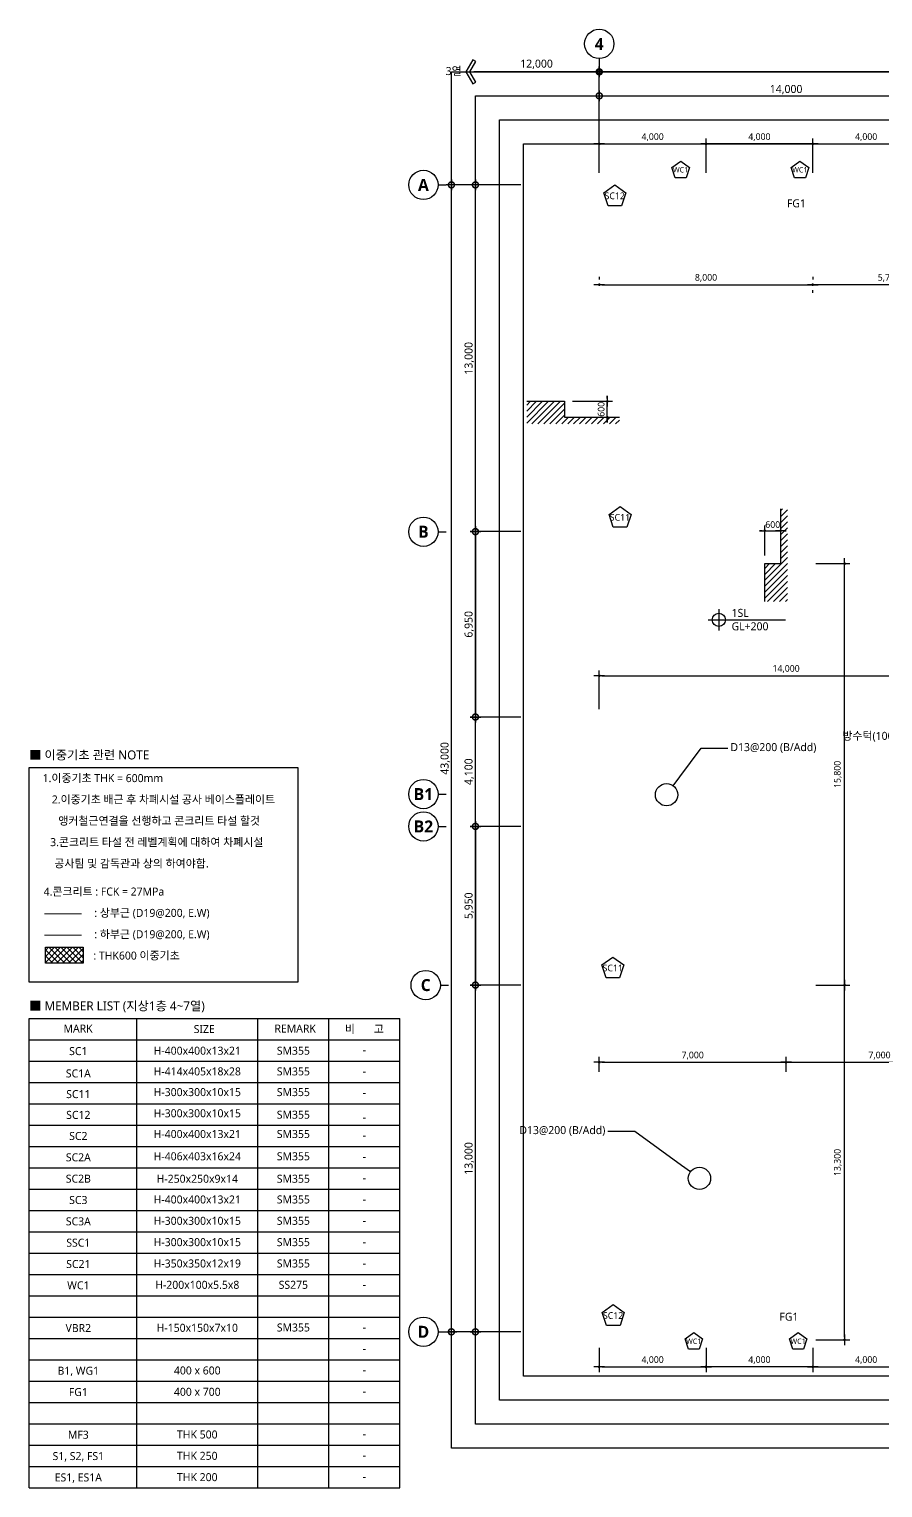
# Model space of a CAD drawing. Header units: millimetres. Extents: x 5446 to 585647, y 2414 to 57106.
# Drawn here: x 89250 to 121234, y 2414 to 57100 of the extents above; entities that cross this region are included whole.
import ezdxf
from ezdxf import colors
from ezdxf.entities.mleader import LeaderData, LeaderLine
from ezdxf.enums import TextEntityAlignment as Align
from ezdxf.math import Vec2, Vec3
from ezdxf.xclip import XClip

# ---------------------------------------------------------------- set-up
doc = ezdxf.new("R2010")
doc.units = ezdxf.units.MM
doc.header["$LTSCALE"] = 100
doc.header["$XCLIPFRAME"] = 0
doc.linetypes.add('HID', pattern=[2.3, 1.5, -0.8])
doc.layers.get('DEFPOINTS').update_dxf_attribs({"color": 137})
for name, color, linetype in [('0-TEXT SLAB', 7, 'Continuous'), ('DIM', 7, 'Continuous'), ('DIM-INT', 7, 'Continuous'), ('S-COL', 2, 'Continuous'), ('SYM-BUB', 3, 'Continuous'), ('TAG', 6, 'Continuous'), ('TAR-LEVEL', 6, 'Continuous'), ('TEX', 3, 'Continuous'), ('TEXT', 3, 'Continuous'), ('Z-MARK G', 2, 'Continuous')]:
    doc.layers.add(name, color=color, linetype=linetype)
doc.layers.add('TEMP', color=171, linetype='Continuous', plot=False)
doc.styles.add('$0$스타일1', font='malgun.ttf')
doc.styles.add('ARIAL', font='malgun.ttf')
doc.styles.add('맑은고딕L', font='malgun.ttf')
doc.styles.add('스타일1', font='malgun.ttf')
doc.styles.add('스타일2', font='malgunbd.ttf')
doc.dimstyles.new('CJA', dxfattribs={"dimscale": 300, "dimtxt": 2.7, "dimasz": 1, "dimexe": 2, "dimexo": 3, "dimgap": 1, "dimtad": 1, "dimdec": 0, "dimzin": 1, "dimdsep": 46, "dimlunit": 6, "dimtxsty": '$0$스타일1', "dimblk": 'CJDOT', "dimcen": 0.09, "dimdle": 1, "dimclrd": 256, "dimclre": 256, "dimclrt": 3, "dimadec": 0, "dimazin": 0, "dimtfac": 1, "dimtdec": 0, "dimtix": 1, "dimtmove": 2, "dimatfit": 3, "dimldrblk": 'CJDOT', "dimfxl": 1, "dimtolj": 1, "dimtzin": 1, "dimarcsym": 0})
doc.dimstyles.new('GAUN-100', dxfattribs={"dimscale": 100, "dimtxt": 3, "dimasz": 1, "dimexe": 1, "dimexo": 1, "dimgap": 0.5, "dimtad": 1, "dimdec": 0, "dimzin": 1, "dimdsep": 46, "dimlunit": 6, "dimtxsty": '스타일1', "dimblk": 'GAUN-DOT', "dimcen": -2, "dimdle": 2, "dimclrd": 256, "dimclre": 256, "dimclrt": 3, "dimadec": 0, "dimazin": 0, "dimtfac": 1, "dimtdec": 0, "dimtix": 1, "dimtmove": 2, "dimatfit": 3, "dimldrblk": 'DOTSMALL', "dimfxl": 1, "dimtolj": 1, "dimtzin": 1, "dimarcsym": 0})

# ---------------------------------------------------------------- blocks, each defined once
blk = doc.blocks.new('GAUN-DOT')
at = {"linetype": 'ByBlock'}
for p, q in [((2, 0), (-2, 0)), ((0, -2), (0, 2))]:
    blk.add_line(p, q, dxfattribs=at)
at = {"const_width": 2.25}
blk.add_lwpolyline([(0, 0.28125, 1), (0, -0.28125, 1)], format="xyb", close=True, dxfattribs=at)
blk = doc.blocks.new('*D11')
at = {"layer": 'DEFPOINTS', "color": 0, "transparency": 16777216}
for p in [(124610, 54600), (110610, 52800), (124610, 52800)]:
    blk.add_point(p, dxfattribs=at)
at = {"layer": 'DIM', "lineweight": -2, "transparency": 16777216}
for p, q in [((110610, 52900), (110610, 54700)), ((124610, 52900), (124610, 54700)), ((110710, 54600), (124510, 54600))]:
    blk.add_line(p, q, dxfattribs=at)
at = {"layer": 'DIM', "lineweight": -2, "transparency": 16777216, "xscale": 100, "yscale": 100, "zscale": 100, "rotation": 180}
blk.add_blockref('GAUN-DOT', (110610, 54600), dxfattribs=at)
at = {"layer": 'DIM', "lineweight": -2, "transparency": 16777216, "xscale": 100, "yscale": 100, "zscale": 100}
blk.add_blockref('GAUN-DOT', (124610, 54600), dxfattribs=at)
at = {"layer": 'DIM', "color": 3, "transparency": 16777216, "insert": (117610, 54831), "char_height": 300, "attachment_point": 5, "style": '스타일1'}
blk.add_mtext('\\A1;14,000', dxfattribs=at)
blk = doc.blocks.new('_DotSmall')
at = {"color": 0, "linetype": 'ByBlock', "const_width": 0.5}
blk.add_lwpolyline([(-0.0625, 0, 1), (0.0625, 0, 1)], format="xyb", close=True, dxfattribs=at)
blk = doc.blocks.new('NEW_BUB')
at = {"layer": 'SYM-BUB', "color": 6}
blk.add_line((0, 3), (0, 0), dxfattribs=at)
blk.add_circle((0, 8.5), 5.5, dxfattribs=at)
at = {"layer": 'SYM-BUB', "color": 3, "style": '스타일2'}
blk.add_attdef('X', text='', height=4.5, dxfattribs=at).set_placement((0, 8.5), align=Align.MIDDLE)
blk = doc.blocks.new('*D12')
at = {"layer": 'DEFPOINTS', "color": 0, "transparency": 16777216}
for p in [(110610, 55500), (110610, 52800), (145610, 52800)]:
    blk.add_point(p, dxfattribs=at)
at = {"layer": 'DIM', "lineweight": -2, "transparency": 16777216}
for p, q in [((110610, 52900), (110610, 55600)), ((145510, 55500), (110710, 55500)), ((145610, 52900), (145610, 55600))]:
    blk.add_line(p, q, dxfattribs=at)
at = {"layer": 'DIM', "lineweight": -2, "transparency": 16777216, "xscale": 100, "yscale": 100, "zscale": 100, "rotation": 180}
blk.add_blockref('GAUN-DOT', (110610, 55500), dxfattribs=at)
at = {"layer": 'DIM', "lineweight": -2, "transparency": 16777216, "xscale": 100, "yscale": 100, "zscale": 100}
blk.add_blockref('GAUN-DOT', (145610, 55500), dxfattribs=at)
at = {"layer": 'DIM', "color": 3, "transparency": 16777216, "insert": (128110, 55730), "char_height": 300, "attachment_point": 5, "style": '스타일1'}
blk.add_mtext('\\A1;35,000', dxfattribs=at)
blk = doc.blocks.new('*D24')
at = {"layer": 'DEFPOINTS', "color": 0, "transparency": 16777216}
for p in [(105970, 21262), (107770, 21262), (107770, 8262)]:
    blk.add_point(p, dxfattribs=at)
at = {"layer": 'DIM', "lineweight": -2, "transparency": 16777216}
for p, q in [((107670, 21262), (105870, 21262)), ((105970, 8362), (105970, 21162)), ((107670, 8262), (105870, 8262))]:
    blk.add_line(p, q, dxfattribs=at)
at = {"layer": 'DIM', "lineweight": -2, "transparency": 16777216, "xscale": 100, "yscale": 100, "zscale": 100}
for p, rotation in [((105970, 21262), 90), ((105970, 8262), 270)]:
    blk.add_blockref('GAUN-DOT', p, dxfattribs=dict(at, rotation=rotation))
at = {"layer": 'DIM', "color": 3, "transparency": 16777216, "insert": (105739, 14762), "char_height": 300, "attachment_point": 5, "rotation": 90, "style": '스타일1'}
blk.add_mtext('\\A1;13,000', dxfattribs=at)
blk = doc.blocks.new('*D25')
at = {"layer": 'DEFPOINTS', "color": 0, "transparency": 16777216}
for p in [(105070, 51262), (107770, 51262), (107770, 8262)]:
    blk.add_point(p, dxfattribs=at)
at = {"layer": 'DIM', "lineweight": -2, "transparency": 16777216}
for p, q in [((107670, 51262), (104970, 51262)), ((105070, 8362), (105070, 51162)), ((107670, 8262), (104970, 8262))]:
    blk.add_line(p, q, dxfattribs=at)
at = {"layer": 'DIM', "lineweight": -2, "transparency": 16777216, "xscale": 100, "yscale": 100, "zscale": 100}
for p, rotation in [((105070, 51262), 90), ((105070, 8262), 270)]:
    blk.add_blockref('GAUN-DOT', p, dxfattribs=dict(at, rotation=rotation))
at = {"layer": 'DIM', "color": 3, "transparency": 16777216, "insert": (104840, 29762), "char_height": 300, "attachment_point": 5, "rotation": 90, "style": '스타일1'}
blk.add_mtext('\\A1;43,000', dxfattribs=at)
blk = doc.blocks.new('*D26')
at = {"layer": 'DEFPOINTS', "color": 0, "transparency": 16777216}
for p in [(105970, 51262), (107770, 51262), (107770, 38262)]:
    blk.add_point(p, dxfattribs=at)
at = {"layer": 'DIM', "lineweight": -2, "transparency": 16777216}
for p, q in [((107670, 51262), (105870, 51262)), ((105970, 38362), (105970, 51162)), ((107670, 38262), (105870, 38262))]:
    blk.add_line(p, q, dxfattribs=at)
at = {"layer": 'DIM', "lineweight": -2, "transparency": 16777216, "xscale": 100, "yscale": 100, "zscale": 100}
for p, rotation in [((105970, 51262), 90), ((105970, 38262), 270)]:
    blk.add_blockref('GAUN-DOT', p, dxfattribs=dict(at, rotation=rotation))
at = {"layer": 'DIM', "color": 3, "transparency": 16777216, "insert": (105739, 44762), "char_height": 300, "attachment_point": 5, "rotation": 90, "style": '스타일1'}
blk.add_mtext('\\A1;13,000', dxfattribs=at)
blk = doc.blocks.new('X-PD-NA11')
at = {"layer": 'TAG', "color": 6, "ltscale": 0.2}
for points, elevation in [([(39120, 934), (39448, 696), (39323, 311), (38918, 311), (38793, 696)], 0), ([(43589, 934), (43917, 696), (43791, 311), (43387, 311), (43261, 696)], 0), ([(36654, 40), (37063, -257), (36907, -739), (36401, -739), (36244, -257)], 0), ([(36848, -12013), (37258, -12311), (37101, -12792), (36595, -12792), (36439, -12311)], 0), ([(36577, -28908), (36987, -29206), (36830, -29687), (36324, -29687), (36168, -29206)], -1024800), ([(36592, -41938), (37002, -42236), (36845, -42717), (36339, -42717), (36183, -42236)], 0), ([(39614, -42985), (39942, -43223), (39816, -43608), (39412, -43608), (39286, -43223)], 0), ([(43523, -42985), (43851, -43223), (43726, -43608), (43321, -43608), (43196, -43223)], 0)]:
    blk.add_lwpolyline(points, close=True, dxfattribs=dict(at, elevation=elevation))
at = {"layer": 'S-COL', "color": 3, "style": '스타일1'}
for s, height, p in [('WC1', 201.6, (39116, 607, -819840)), ('WC1', 201.6, (43585, 607, -819840)), ('SC12', 252, (36648, -369, -1024800)), ('SC11', 252, (36843, -12422, -1024800)), ('SC11', 252, (36572, -29318, -2049600)), ('SC12', 252, (36587, -42348, -1024800)), ('WC1', 201.6, (39610, -43312, -819840)), ('WC1', 201.6, (43519, -43312, -819840))]:
    blk.add_text(s, height=height, dxfattribs=at).set_placement(p, align=Align.MIDDLE_CENTER)
blk = doc.blocks.new('_DotBlank')
at = {"color": 0, "linetype": 'ByBlock', "lineweight": -2}
blk.add_line((-0.5, 0), (-1, 0), dxfattribs=at)
blk.add_circle((0, 0), 0.5, dxfattribs=at)
blk = doc.blocks.new('CJDOT')
blk.add_line((-2, 0), (2, 0))
at = {"const_width": 0.5}
blk.add_lwpolyline([(-0.25, 0, 1), (0.25, 0, 1)], format="xyb", close=True, dxfattribs=at)
blk = doc.blocks.new('*D65')
at = {"layer": 'DEFPOINTS', "color": 0, "transparency": 16777216}
for p in [(109310, 43149), (110911, 43149), (109310, 42549)]:
    blk.add_point(p, dxfattribs=at)
at = {"layer": 'DIM-INT', "lineweight": -2, "transparency": 16777216}
for p, q in [((110911, 43249), (110911, 43349)), ((109610, 43149), (111111, 43149)), ((110911, 42549), (110911, 43149)), ((109610, 42549), (111111, 42549)), ((110911, 42449), (110911, 42349))]:
    blk.add_line(p, q, dxfattribs=at)
at = {"layer": 'DIM-INT', "lineweight": -2, "transparency": 16777216, "xscale": 100, "yscale": 100, "zscale": 100}
for p, rotation in [((110911, 43149), 270), ((110911, 42549), 90)]:
    blk.add_blockref('CJDOT', p, dxfattribs=dict(at, rotation=rotation))
at = {"layer": 'DIM-INT', "color": 3, "transparency": 16777216, "insert": (110682, 42849), "char_height": 250, "attachment_point": 5, "rotation": 90, "style": '$0$스타일1'}
blk.add_mtext('\\A1;600', dxfattribs=at)
blk = doc.blocks.new('*D66')
at = {"layer": 'DEFPOINTS', "color": 0, "transparency": 16777216}
for p in [(117410, 38297), (116810, 37062), (117410, 37062)]:
    blk.add_point(p, dxfattribs=at)
at = {"layer": 'DIM-INT', "lineweight": -2, "transparency": 16777216}
for p, q in [((116710, 38297), (116610, 38297)), ((116810, 37362), (116810, 38497)), ((116810, 38297), (117410, 38297)), ((117410, 37362), (117410, 38497)), ((117510, 38297), (117610, 38297))]:
    blk.add_line(p, q, dxfattribs=at)
at = {"layer": 'DIM-INT', "lineweight": -2, "transparency": 16777216, "xscale": 100, "yscale": 100, "zscale": 100}
blk.add_blockref('CJDOT', (116810, 38297), dxfattribs=at)
at = {"layer": 'DIM-INT', "lineweight": -2, "transparency": 16777216, "xscale": 100, "yscale": 100, "zscale": 100, "rotation": 180}
blk.add_blockref('CJDOT', (117410, 38297), dxfattribs=at)
at = {"layer": 'DIM-INT', "color": 3, "transparency": 16777216, "insert": (117110, 38526), "char_height": 250, "attachment_point": 5, "style": '$0$스타일1'}
blk.add_mtext('\\A1;600', dxfattribs=at)
blk = doc.blocks.new('*D94')
at = {"layer": 'DEFPOINTS', "color": 0, "transparency": 16777216}
for p in [(114610, 52800), (110610, 51412), (114610, 51412)]:
    blk.add_point(p, dxfattribs=at)
at = {"layer": 'DIM-INT', "lineweight": -2, "transparency": 16777216}
for p, q in [((110610, 51712), (110610, 53000)), ((110710, 52800), (114510, 52800)), ((114610, 51712), (114610, 53000))]:
    blk.add_line(p, q, dxfattribs=at)
at = {"layer": 'DIM-INT', "lineweight": -2, "transparency": 16777216, "xscale": 100, "yscale": 100, "zscale": 100, "rotation": 180}
blk.add_blockref('CJDOT', (110610, 52800), dxfattribs=at)
at = {"layer": 'DIM-INT', "lineweight": -2, "transparency": 16777216, "xscale": 100, "yscale": 100, "zscale": 100}
blk.add_blockref('CJDOT', (114610, 52800), dxfattribs=at)
at = {"layer": 'DIM-INT', "color": 3, "transparency": 16777216, "insert": (112610, 53050), "char_height": 250, "attachment_point": 5, "style": '$0$스타일1'}
blk.add_mtext('\\A1;4,000', dxfattribs=at)
blk = doc.blocks.new('*D95')
at = {"layer": 'DEFPOINTS', "color": 0, "transparency": 16777216}
for p in [(114610, 52800), (114610, 51412), (118610, 51412)]:
    blk.add_point(p, dxfattribs=at)
at = {"layer": 'DIM-INT', "lineweight": -2, "transparency": 16777216}
for p, q in [((114610, 51712), (114610, 53000)), ((118510, 52800), (114710, 52800)), ((118610, 51712), (118610, 53000))]:
    blk.add_line(p, q, dxfattribs=at)
at = {"layer": 'DIM-INT', "lineweight": -2, "transparency": 16777216, "xscale": 100, "yscale": 100, "zscale": 100}
for p, rotation in [((114610, 52800), 179.9999999999956), ((118610, 52800), 359.9999999999956)]:
    blk.add_blockref('CJDOT', p, dxfattribs=dict(at, rotation=rotation))
at = {"layer": 'DIM-INT', "color": 3, "transparency": 16777216, "insert": (116610, 53050), "char_height": 250, "attachment_point": 5, "style": '$0$스타일1'}
blk.add_mtext('\\A1;4,000', dxfattribs=at)
blk = doc.blocks.new('*D96')
at = {"layer": 'DEFPOINTS', "color": 0, "transparency": 16777216}
for p in [(122610, 52800), (118610, 51412), (122610, 51412)]:
    blk.add_point(p, dxfattribs=at)
at = {"layer": 'DIM-INT', "lineweight": -2, "transparency": 16777216}
for p, q in [((118610, 51712), (118610, 53000)), ((118710, 52800), (122510, 52800)), ((122610, 51712), (122610, 53000))]:
    blk.add_line(p, q, dxfattribs=at)
at = {"layer": 'DIM-INT', "lineweight": -2, "transparency": 16777216, "xscale": 100, "yscale": 100, "zscale": 100, "rotation": 180}
blk.add_blockref('CJDOT', (118610, 52800), dxfattribs=at)
at = {"layer": 'DIM-INT', "lineweight": -2, "transparency": 16777216, "xscale": 100, "yscale": 100, "zscale": 100}
blk.add_blockref('CJDOT', (122610, 52800), dxfattribs=at)
at = {"layer": 'DIM-INT', "color": 3, "transparency": 16777216, "insert": (120610, 53050), "char_height": 250, "attachment_point": 5, "style": '$0$스타일1'}
blk.add_mtext('\\A1;4,000', dxfattribs=at)
blk = doc.blocks.new('*D124')
at = {"layer": 'DEFPOINTS', "color": 0, "transparency": 16777216}
for p in [(118610, 7962), (122610, 7962), (122610, 6950)]:
    blk.add_point(p, dxfattribs=at)
at = {"layer": 'DIM-INT', "lineweight": -2, "transparency": 16777216}
for p, q in [((118610, 7662), (118610, 6750)), ((122610, 7662), (122610, 6750)), ((118710, 6950), (122510, 6950))]:
    blk.add_line(p, q, dxfattribs=at)
at = {"layer": 'DIM-INT', "lineweight": -2, "transparency": 16777216, "xscale": 100, "yscale": 100, "zscale": 100, "rotation": 180}
blk.add_blockref('CJDOT', (118610, 6950), dxfattribs=at)
at = {"layer": 'DIM-INT', "lineweight": -2, "transparency": 16777216, "xscale": 100, "yscale": 100, "zscale": 100}
blk.add_blockref('CJDOT', (122610, 6950), dxfattribs=at)
at = {"layer": 'DIM-INT', "color": 3, "transparency": 16777216, "insert": (120610, 7200), "char_height": 250, "attachment_point": 5, "style": '$0$스타일1'}
blk.add_mtext('\\A1;4,000', dxfattribs=at)
blk = doc.blocks.new('*D125')
at = {"layer": 'DEFPOINTS', "color": 0, "transparency": 16777216}
for p in [(114610, 7962), (118610, 7962), (114610, 6950)]:
    blk.add_point(p, dxfattribs=at)
at = {"layer": 'DIM-INT', "lineweight": -2, "transparency": 16777216}
for p, q in [((114610, 7662), (114610, 6750)), ((118610, 7662), (118610, 6750)), ((118510, 6950), (114710, 6950))]:
    blk.add_line(p, q, dxfattribs=at)
at = {"layer": 'DIM-INT', "lineweight": -2, "transparency": 16777216, "xscale": 100, "yscale": 100, "zscale": 100, "rotation": 180}
blk.add_blockref('CJDOT', (114610, 6950), dxfattribs=at)
at = {"layer": 'DIM-INT', "lineweight": -2, "transparency": 16777216, "xscale": 100, "yscale": 100, "zscale": 100}
blk.add_blockref('CJDOT', (118610, 6950), dxfattribs=at)
at = {"layer": 'DIM-INT', "color": 3, "transparency": 16777216, "insert": (116610, 7200), "char_height": 250, "attachment_point": 5, "style": '$0$스타일1'}
blk.add_mtext('\\A1;4,000', dxfattribs=at)
blk = doc.blocks.new('*D126')
at = {"layer": 'DEFPOINTS', "color": 0, "transparency": 16777216}
for p in [(110610, 7962), (114610, 7962), (114610, 6950)]:
    blk.add_point(p, dxfattribs=at)
at = {"layer": 'DIM-INT', "lineweight": -2, "transparency": 16777216}
for p, q in [((110610, 7662), (110610, 6750)), ((114610, 7662), (114610, 6750)), ((110710, 6950), (114510, 6950))]:
    blk.add_line(p, q, dxfattribs=at)
at = {"layer": 'DIM-INT', "lineweight": -2, "transparency": 16777216, "xscale": 100, "yscale": 100, "zscale": 100, "rotation": 180}
blk.add_blockref('CJDOT', (110610, 6950), dxfattribs=at)
at = {"layer": 'DIM-INT', "lineweight": -2, "transparency": 16777216, "xscale": 100, "yscale": 100, "zscale": 100}
blk.add_blockref('CJDOT', (114610, 6950), dxfattribs=at)
at = {"layer": 'DIM-INT', "color": 3, "transparency": 16777216, "insert": (112610, 7200), "char_height": 250, "attachment_point": 5, "style": '$0$스타일1'}
blk.add_mtext('\\A1;4,000', dxfattribs=at)
blk = doc.blocks.new('*D127')
at = {"layer": 'DEFPOINTS', "color": 0, "transparency": 16777216}
for p in [(118422, 21262), (119801, 21262), (118422, 7962)]:
    blk.add_point(p, dxfattribs=at)
at = {"layer": 'DIM-INT', "lineweight": -2, "transparency": 16777216}
for p, q in [((118722, 21262), (120001, 21262)), ((119801, 8062), (119801, 21162)), ((118722, 7962), (120001, 7962))]:
    blk.add_line(p, q, dxfattribs=at)
at = {"layer": 'DIM-INT', "lineweight": -2, "transparency": 16777216, "xscale": 100, "yscale": 100, "zscale": 100}
for p, rotation in [((119801, 21262), 90), ((119801, 7962), 270)]:
    blk.add_blockref('CJDOT', p, dxfattribs=dict(at, rotation=rotation))
at = {"layer": 'DIM-INT', "color": 3, "transparency": 16777216, "insert": (119551, 14612), "char_height": 250, "attachment_point": 5, "rotation": 90, "style": '$0$스타일1'}
blk.add_mtext('\\A1;13,300', dxfattribs=at)
blk = doc.blocks.new('*D128')
at = {"layer": 'DEFPOINTS', "color": 0, "transparency": 16777216}
for p in [(118422, 37062), (119801, 37062), (118422, 21262)]:
    blk.add_point(p, dxfattribs=at)
at = {"layer": 'DIM-INT', "lineweight": -2, "transparency": 16777216}
for p, q in [((118722, 37062), (120001, 37062)), ((119801, 21362), (119801, 36962)), ((118722, 21262), (120001, 21262))]:
    blk.add_line(p, q, dxfattribs=at)
at = {"layer": 'DIM-INT', "lineweight": -2, "transparency": 16777216, "xscale": 100, "yscale": 100, "zscale": 100}
for p, rotation in [((119801, 37062), 90), ((119801, 21262), 270)]:
    blk.add_blockref('CJDOT', p, dxfattribs=dict(at, rotation=rotation))
at = {"layer": 'DIM-INT', "color": 3, "transparency": 16777216, "insert": (119551, 29162), "char_height": 250, "attachment_point": 5, "rotation": 90, "style": '$0$스타일1'}
blk.add_mtext('\\A1;15,800', dxfattribs=at)
blk = doc.blocks.new('*D136')
at = {"layer": 'DEFPOINTS', "color": 0, "transparency": 16777216}
for p in [(124610, 32860), (110610, 31312), (124610, 31312)]:
    blk.add_point(p, dxfattribs=at)
at = {"layer": 'DIM-INT', "lineweight": -2, "transparency": 16777216}
for p, q in [((110610, 31612), (110610, 33060)), ((110710, 32860), (124510, 32860)), ((124610, 31612), (124610, 33060))]:
    blk.add_line(p, q, dxfattribs=at)
at = {"layer": 'DIM-INT', "lineweight": -2, "transparency": 16777216, "xscale": 100, "yscale": 100, "zscale": 100, "rotation": 180}
blk.add_blockref('CJDOT', (110610, 32860), dxfattribs=at)
at = {"layer": 'DIM-INT', "lineweight": -2, "transparency": 16777216, "xscale": 100, "yscale": 100, "zscale": 100}
blk.add_blockref('CJDOT', (124610, 32860), dxfattribs=at)
at = {"layer": 'DIM-INT', "color": 3, "transparency": 16777216, "insert": (117610, 33111), "char_height": 250, "attachment_point": 5, "style": '$0$스타일1'}
blk.add_mtext('\\A1;14,000', dxfattribs=at)
blk = doc.blocks.new('연장 화살표')
at = {"layer": 'DIM'}
blk.add_line((-0.49, 0), (-1, 0), dxfattribs=at)
blk.add_lwpolyline([(-1.23, 1.29), (-0.49, 0), (-1.23, -1.29), (-0.86, -1.5), (0, 0), (-0.86, 1.5)], close=True, dxfattribs=at)
blk = doc.blocks.new('*D224')
at = {"layer": 'DEFPOINTS', "color": 0, "transparency": 16777216}
for p in [(105610, 55500), (105610, 55500), (110610, 53400)]:
    blk.add_point(p, dxfattribs=at)
at = {"layer": 'DIM', "color": 7, "lineweight": -2, "transparency": 16777216}
for p, q in [((110810, 55500), (105910, 55500)), ((110610, 53700), (110610, 55700))]:
    blk.add_line(p, q, dxfattribs=at)
at = {"layer": 'DIM', "color": 7, "lineweight": -2, "transparency": 16777216, "xscale": 300, "yscale": 300, "zscale": 300, "rotation": 180}
blk.add_blockref('연장 화살표', (105610, 55500), dxfattribs=at)
at = {"layer": 'DIM', "color": 7, "lineweight": -2, "transparency": 16777216, "xscale": 300, "yscale": 300, "zscale": 300}
blk.add_blockref('_DotSmall', (110610, 55500), dxfattribs=at)
at = {"layer": 'DIM', "color": 3, "transparency": 16777216, "insert": (108260, 55781), "char_height": 300, "attachment_point": 5, "style": '스타일1'}
blk.add_mtext('\\A1;12,000', dxfattribs=at)
blk = doc.blocks.new('*D299')
at = {"layer": 'DEFPOINTS', "color": 0, "transparency": 16777216}
for p in [(107770, 38262), (105970, 31312), (107770, 31312)]:
    blk.add_point(p, dxfattribs=at)
at = {"layer": 'DIM', "lineweight": -2, "transparency": 16777216}
for p, q in [((107670, 38262), (105870, 38262)), ((105970, 38162), (105970, 31412)), ((107670, 31312), (105870, 31312))]:
    blk.add_line(p, q, dxfattribs=at)
at = {"layer": 'DIM', "lineweight": -2, "transparency": 16777216, "xscale": 100, "yscale": 100, "zscale": 100}
for p, rotation in [((105970, 38262), 90), ((105970, 31312), 270)]:
    blk.add_blockref('GAUN-DOT', p, dxfattribs=dict(at, rotation=rotation))
at = {"layer": 'DIM', "color": 3, "transparency": 16777216, "insert": (105740, 34787), "char_height": 300, "attachment_point": 5, "rotation": 90, "style": '스타일1'}
blk.add_mtext('\\A1;6,950', dxfattribs=at)
blk = doc.blocks.new('*D300')
at = {"layer": 'DEFPOINTS', "color": 0, "transparency": 16777216}
for p in [(105970, 31312), (107770, 31312), (107770, 27212)]:
    blk.add_point(p, dxfattribs=at)
at = {"layer": 'DIM', "lineweight": -2, "transparency": 16777216}
for p, q in [((107670, 31312), (105870, 31312)), ((105970, 27312), (105970, 31212)), ((107670, 27212), (105870, 27212))]:
    blk.add_line(p, q, dxfattribs=at)
at = {"layer": 'DIM', "lineweight": -2, "transparency": 16777216, "xscale": 100, "yscale": 100, "zscale": 100}
for p, rotation in [((105970, 31312), 90), ((105970, 27212), 270)]:
    blk.add_blockref('GAUN-DOT', p, dxfattribs=dict(at, rotation=rotation))
at = {"layer": 'DIM', "color": 3, "transparency": 16777216, "insert": (105739, 29262), "char_height": 300, "attachment_point": 5, "rotation": 90, "style": '스타일1'}
blk.add_mtext('\\A1;4,100', dxfattribs=at)
blk = doc.blocks.new('*D301')
at = {"layer": 'DEFPOINTS', "color": 0, "transparency": 16777216}
for p in [(107770, 27212), (105970, 21262), (107770, 21262)]:
    blk.add_point(p, dxfattribs=at)
at = {"layer": 'DIM', "lineweight": -2, "transparency": 16777216}
for p, q in [((107670, 27212), (105870, 27212)), ((105970, 27112), (105970, 21362)), ((107670, 21262), (105870, 21262))]:
    blk.add_line(p, q, dxfattribs=at)
at = {"layer": 'DIM', "lineweight": -2, "transparency": 16777216, "xscale": 100, "yscale": 100, "zscale": 100}
for p, rotation in [((105970, 27212), 90), ((105970, 21262), 270)]:
    blk.add_blockref('GAUN-DOT', p, dxfattribs=dict(at, rotation=rotation))
at = {"layer": 'DIM', "color": 3, "transparency": 16777216, "insert": (105740, 24237), "char_height": 300, "attachment_point": 5, "rotation": 90, "style": '스타일1'}
blk.add_mtext('\\A1;5,950', dxfattribs=at)
blk = doc.blocks.new('*D455')
at = {"layer": 'DEFPOINTS', "color": 0, "transparency": 16777216}
for p in [(118610, 47521), (118610, 47521), (124310, 47521)]:
    blk.add_point(p, dxfattribs=at)
at = {"layer": 'DIM-INT', "lineweight": -2, "transparency": 16777216}
for p, q in [((118610, 47821), (118610, 47721)), ((124310, 47821), (124310, 47721)), ((124210, 47521), (118710, 47521))]:
    blk.add_line(p, q, dxfattribs=at)
at = {"layer": 'DIM-INT', "lineweight": -2, "transparency": 16777216, "xscale": 100, "yscale": 100, "zscale": 100, "rotation": 180}
blk.add_blockref('CJDOT', (118610, 47521), dxfattribs=at)
at = {"layer": 'DIM-INT', "lineweight": -2, "transparency": 16777216, "xscale": 100, "yscale": 100, "zscale": 100}
blk.add_blockref('CJDOT', (124310, 47521), dxfattribs=at)
at = {"layer": 'DIM-INT', "color": 3, "transparency": 16777216, "insert": (121460, 47771), "char_height": 250, "attachment_point": 5, "style": '$0$스타일1'}
blk.add_mtext('\\A1;5,700', dxfattribs=at)
blk = doc.blocks.new('*D456')
at = {"layer": 'DEFPOINTS', "color": 0, "transparency": 16777216}
for p in [(110610, 47521), (118610, 47521), (118610, 47521)]:
    blk.add_point(p, dxfattribs=at)
at = {"layer": 'DIM-INT', "lineweight": -2, "transparency": 16777216}
for p, q in [((110610, 47821), (110610, 47721)), ((110710, 47521), (118510, 47521)), ((118610, 47221), (118610, 47321))]:
    blk.add_line(p, q, dxfattribs=at)
at = {"layer": 'DIM-INT', "lineweight": -2, "transparency": 16777216, "xscale": 100, "yscale": 100, "zscale": 100, "rotation": 180}
blk.add_blockref('CJDOT', (110610, 47521), dxfattribs=at)
at = {"layer": 'DIM-INT', "lineweight": -2, "transparency": 16777216, "xscale": 100, "yscale": 100, "zscale": 100}
blk.add_blockref('CJDOT', (118610, 47521), dxfattribs=at)
at = {"layer": 'DIM-INT', "color": 3, "transparency": 16777216, "insert": (114610, 47771), "char_height": 250, "attachment_point": 5, "style": '$0$스타일1'}
blk.add_mtext('\\A1;8,000', dxfattribs=at)
blk = doc.blocks.new('level-p&e')
at = {"layer": 'TAG'}
for p, q in [((-4, 0), (25, 0)), ((0, 4), (0, -4))]:
    blk.add_line(p, q, dxfattribs=at)
at = {"layer": 'TAG', "ltscale": 0.2}
blk.add_circle((0, 0), 2.5, dxfattribs=at)
at = {"layer": 'TAG', "color": 3, "style": 'ARIAL'}
for tag, p in [('1층바닥마감', (4.78, 1.11)), ('EL±0', (4.78, -3.93))]:
    blk.add_attdef(tag, p, '', height=3, dxfattribs=at)
blk = doc.blocks.new('*D467')
at = {"layer": 'DEFPOINTS', "color": 0, "transparency": 16777216}
for p in [(117610, 18368), (110610, 17715), (117610, 17715)]:
    blk.add_point(p, dxfattribs=at)
at = {"layer": 'DIM-INT', "lineweight": -2, "transparency": 16777216}
for p, q in [((110610, 18015), (110610, 18568)), ((110710, 18368), (117510, 18368)), ((117610, 18015), (117610, 18568))]:
    blk.add_line(p, q, dxfattribs=at)
at = {"layer": 'DIM-INT', "lineweight": -2, "transparency": 16777216, "xscale": 100, "yscale": 100, "zscale": 100, "rotation": 180}
blk.add_blockref('CJDOT', (110610, 18368), dxfattribs=at)
at = {"layer": 'DIM-INT', "lineweight": -2, "transparency": 16777216, "xscale": 100, "yscale": 100, "zscale": 100}
blk.add_blockref('CJDOT', (117610, 18368), dxfattribs=at)
at = {"layer": 'DIM-INT', "color": 3, "transparency": 16777216, "insert": (114110, 18619), "char_height": 250, "attachment_point": 5, "style": '$0$스타일1'}
blk.add_mtext('\\A1;7,000', dxfattribs=at)
blk = doc.blocks.new('*D468')
at = {"layer": 'DEFPOINTS', "color": 0, "transparency": 16777216}
for p in [(124610, 18368), (117610, 17715), (124610, 17715)]:
    blk.add_point(p, dxfattribs=at)
at = {"layer": 'DIM-INT', "lineweight": -2, "transparency": 16777216}
for p, q in [((117610, 18015), (117610, 18568)), ((117710, 18368), (124510, 18368)), ((124610, 18015), (124610, 18568))]:
    blk.add_line(p, q, dxfattribs=at)
at = {"layer": 'DIM-INT', "lineweight": -2, "transparency": 16777216, "xscale": 100, "yscale": 100, "zscale": 100, "rotation": 180}
blk.add_blockref('CJDOT', (117610, 18368), dxfattribs=at)
at = {"layer": 'DIM-INT', "lineweight": -2, "transparency": 16777216, "xscale": 100, "yscale": 100, "zscale": 100}
blk.add_blockref('CJDOT', (124610, 18368), dxfattribs=at)
at = {"layer": 'DIM-INT', "color": 3, "transparency": 16777216, "insert": (121110, 18619), "char_height": 250, "attachment_point": 5, "style": '$0$스타일1'}
blk.add_mtext('\\A1;7,000', dxfattribs=at)

msp = doc.modelspace()

# ---------------------------------------------------------------- hatches: boundary and pattern name
at = {"layer": 'DIM'}
h = msp.add_hatch(dxfattribs=at)
h.set_pattern_fill('ANSI31', color=8, scale=50)
h.paths.add_polyline_path([(111366.2, 42548.9), (111366.2, 42298.9), (107890.1, 42298.9), (107890.1, 43148.9), (109310, 43148.9), (109310, 42548.9)])
h = msp.add_hatch(dxfattribs=at)
h.set_pattern_fill('ANSI31', color=8, scale=50)
h.paths.add_polyline_path([(117409.9, 39118.4), (117659.9, 39118.4), (117659.9, 35642.3), (116809.9, 35642.3), (116809.9, 37062.2), (117409.9, 37062.2)])
h = msp.add_hatch(dxfattribs=at)
h.set_pattern_fill('ANSI37', color=251, scale=50)
h.set_pattern_definition([(45, (-57181.68, -14021.16), (-112.2532, 112.2532), []), (135, (-57181.68, -14021.16), (-112.2532, -112.2532), [])])
h.paths.add_polyline_path([(89857.3, 22682.1), (91278.5, 22682.1), (91278.5, 22082.1), (89857.3, 22082.1)])

# ---------------------------------------------------------------- linework, layer by layer
for p, q in [((89250, 20013.7), (103139.8, 20013.7)), ((89250, 2413.7), (89250, 20013.7)), ((93278.4, 2413.7), (93278.4, 20013.7)), ((97818, 14413.7), (97818, 20013.7)), ((100478.2, 14413.7), (100478.2, 20013.7)), ((103139.8, 14413.7), (103139.8, 20013.7)), ((89250, 19213.7), (103139.8, 19213.7)), ((89250, 18413.7), (103139.8, 18413.7)), ((89250, 17613.7), (103139.8, 17613.7)), ((89250, 16813.7), (103139.8, 16813.7)), ((89250, 16013.7), (103139.8, 16013.7)), ((89250, 15213.7), (103139.8, 15213.7)), ((89250, 14413.7), (103139.8, 14413.7)), ((97818, 8813.7), (97818, 14413.7)), ((100478.2, 8813.7), (100478.2, 14413.7)), ((103139.8, 8813.7), (103139.8, 14413.7)), ((89250, 13613.7), (103139.8, 13613.7)), ((89250, 12813.7), (103139.8, 12813.7)), ((89250, 12013.7), (103139.8, 12013.7)), ((89250, 11213.7), (103139.8, 11213.7)), ((89250, 10413.7), (103139.8, 10413.7)), ((89250, 9613.7), (103139.8, 9613.7)), ((89250, 8813.7), (103139.8, 8813.7)), ((97818, 2413.7), (97818, 8813.7)), ((100478.2, 2413.7), (100478.2, 8813.7)), ((103139.8, 2413.7), (103139.8, 8813.7)), ((89250, 8013.7), (103139.8, 8013.7)), ((89250, 7213.7), (103139.8, 7213.7)), ((89250, 6413.7), (103139.8, 6413.7)), ((89250, 5613.7), (103139.8, 5613.7)), ((89250, 4813.7), (103139.8, 4813.7)), ((89250, 4013.7), (103139.8, 4013.7)), ((89250, 3213.7), (103139.8, 3213.7)), ((89250, 2413.7), (103139.8, 2413.7))]:
    msp.add_line(p, q)
at = {"layer": '0-TEXT SLAB', "const_width": 40}
msp.add_lwpolyline([(89822.5, 23938.1), (91210.8, 23938.1)], dxfattribs=at)
at = {"layer": '0-TEXT SLAB', "linetype": 'HID', "ltscale": 3, "const_width": 40}
msp.add_lwpolyline([(89822.5, 23130.6), (91210.8, 23130.6)], dxfattribs=at)
at = {"layer": 'DIM'}
for points in [[(107890.1, 43148.9), (109310, 43148.9), (109310, 42548.9), (111366.2, 42548.9)], [(116809.9, 35642.3), (116809.9, 37062.2), (117409.9, 37062.2), (117409.9, 39118.4)]]:
    msp.add_lwpolyline(points, dxfattribs=at)
for points in [[(89250, 29421.9), (99309.9, 29421.9), (99309.9, 21370.9), (89250, 21370.9)], [(89857.3, 22682.1), (91278.5, 22682.1), (91278.5, 22082.1), (89857.3, 22082.1)]]:
    msp.add_lwpolyline(points, close=True, dxfattribs=at)
at = {"layer": 'TAG', "linetype": 'ByBlock', "lineweight": -2}
msp.add_line((111936.8, 15769), (110936.8, 15769), dxfattribs=at)
msp.add_lwpolyline([(113688.3, 14504), (111936.8, 15769)], dxfattribs=at)
at = {"layer": 'TEMP'}
for points in [[(105070.3, 55500), (156550, 55500), (156550, 3900), (105070.3, 3900)], [(105970.3, 54600), (155650, 54600), (155650, 4800), (105970.3, 4800)], [(106870.3, 53700), (154750, 53700), (154750, 5700), (106870.3, 5700)], [(107770.3, 52800), (153850, 52800), (153850, 6600), (107770.3, 6600)], [(107770.3, 52800), (153850, 52800), (153850, 6600), (107770.3, 6600)]]:
    msp.add_lwpolyline(points, close=True, dxfattribs=at)

# ---------------------------------------------------------------- block references
at = {"layer": 'DIM', "color": 8}
ref = msp.add_blockref('X-PD-NA11', (74541.9, 51221.2), dxfattribs=at)
XClip(ref).set_block_clipping_path([(34083.2523056551, -47321.2101664033), (82008.0967402698, 4278.7898335967)])
at = {"layer": 'SYM-BUB', "xscale": 100, "yscale": 100, "zscale": 100}
msp.add_blockref('NEW_BUB', (110609.9, 55700), dxfattribs=at).add_auto_attribs({'X': '4'})
at = {"layer": 'SYM-BUB'}
ref = msp.add_blockref('NEW_BUB', (104870.3, 51262.2), dxfattribs=dict(at, xscale=100, yscale=100, zscale=100, rotation=90))
ref.add_attrib('X', 'A', dxfattribs={"color": 3, "height": 450, "style": '스타일2'}).set_placement((104020.3, 51262.2), align=Align.MIDDLE)
ref = msp.add_blockref('NEW_BUB', (104870.3, 38259.1), dxfattribs=dict(at, xscale=100, yscale=100, zscale=100, rotation=90))
ref.add_attrib('X', 'B', dxfattribs={"color": 3, "height": 450, "style": '스타일2'}).set_placement((104020.3, 38259.1), align=Align.MIDDLE)
ref = msp.add_blockref('NEW_BUB', (104870.3, 28421.2), dxfattribs=dict(at, xscale=100, yscale=100, zscale=100, rotation=90))
ref.add_attrib('X', 'B1', dxfattribs={"color": 3, "height": 450, "style": '스타일2'}).set_placement((104020.3, 28421.2), align=Align.MIDDLE)
ref = msp.add_blockref('NEW_BUB', (104870.3, 27212.2), dxfattribs=dict(at, xscale=100, yscale=100, zscale=100, rotation=90))
ref.add_attrib('X', 'B2', dxfattribs={"color": 3, "height": 450, "style": '스타일2'}).set_placement((104020.3, 27212.2), align=Align.MIDDLE)
ref = msp.add_blockref('NEW_BUB', (104957.1, 21262.2), dxfattribs=dict(at, xscale=100, yscale=100, zscale=100, rotation=90))
ref.add_attrib('X', 'C', dxfattribs={"color": 3, "height": 450, "style": '스타일2'}).set_placement((104107.1, 21262.2), align=Align.MIDDLE)
ref = msp.add_blockref('NEW_BUB', (104870.3, 8262.2), dxfattribs=dict(at, xscale=100, yscale=100, zscale=100, rotation=90))
ref.add_attrib('X', 'D', dxfattribs={"color": 3, "height": 450, "style": '스타일2'}).set_placement((104020.3, 8262.2), align=Align.MIDDLE)
at = {"layer": 'TAG', "lineweight": -2, "xscale": 833.3333333333333, "yscale": 833.3333333333333, "zscale": 833.3333333333333, "rotation": 324.1626670035482}
msp.add_blockref('_DotBlank', (114363.9, 14016.1), dxfattribs=at)
at = {"layer": 'TAR-LEVEL'}
ref = msp.add_blockref('level-p&e', (115089.8, 34955.2), dxfattribs=dict(at, xscale=100, yscale=100, zscale=100))
ref.add_attrib('EL±0', 'GL+200', (115567.6, 34562.4), dxfattribs={"color": 3, "height": 300, "style": 'ARIAL'})
ref.add_attrib('1층바닥마감', '1SL', (115567.6, 35065.7), dxfattribs={"color": 3, "height": 300, "style": 'ARIAL'})

# ---------------------------------------------------------------- texts
at = {"layer": 'DIM', "color": 3, "style": '스타일1'}
msp.add_text('3열', height=300, dxfattribs=at).set_placement((105155.5, 55379.4), align=Align.CENTER)
at = {"layer": 'TAG', "insert": (110836.8, 15975.8), "char_height": 300, "attachment_point": 3, "style": 'ARIAL'}
msp.add_mtext('{\\C3;D13@200 (B/Add)}', dxfattribs=at)
at = {"layer": 'TEX', "style": '스타일1'}
for s, p in [('■ 이중기초 관련 NOTE', (89248.1, 29889.9)), ('■ MEMBER LIST (지상1층 4~7열)', (89248.1, 20481.7))]:
    msp.add_text(s, height=336.96, dxfattribs=at).set_placement(p, align=Align.MIDDLE_LEFT)
at = {"layer": 'TEXT', "color": 3, "style": '스타일1'}
msp.add_text('방수턱(100x100)', height=300, dxfattribs=at).set_placement((119718.7, 30454.8))
at = {"layer": 'TEXT', "style": '스타일1'}
for s, p in [('1.이중기초 THK = 600mm', (92011.2, 29021.9)), ('2.이중기초 배근 후 차폐시설 공사 베이스플레이트', (94279.9, 28221.9)), ('앵커철근연결을 선행하고 콘크리트 타설 할것', (94121.1, 27421.9)), ('3.콘크리트 타설 전 레벨계획에 대하여 차폐시설', (94030.4, 26621.9)), (' 공사팀 및 감독관과 상의 하여야함.', (93032.1, 25821.9)), ('4.콘크리트 : FCK = 27MPa', (92051.4, 24768.3)), ('SIZE', (95808.4, 19613.7)), ('비       고', (101809, 19613.7)), ('SC1', (91090.8, 18787.5)), ('H-400x400x13x21', (95548.2, 18801.5)), ('SM355', (99148.1, 18802.3)), ('-', (101809, 18835.3)), ('SC1A', (91090.8, 17951)), ('H-414x405x18x28', (95548.2, 18025.6)), ('SM355', (99148.1, 18026.4)), ('-', (101809, 18035.3)), ('SC11', (91090.8, 17175.2)), ('H-300x300x10x15', (95548.2, 17249.8)), ('SM355', (99148.1, 17250.6)), ('-', (101809, 17235.3)), ('SC12', (91090.8, 16395.2)), ('H-300x300x10x15', (95548.2, 16456.5)), ('SM355', (99148.1, 16404.1)), ('-', (101809, 16307.6)), ('SC2', (91090.8, 15604.5)), ('H-400x400x13x21', (95548.2, 15679.2)), ('SM355', (99148.1, 15680)), ('-', (101809, 15635.3)), ('SC2A', (91090.8, 14804.5)), ('H-406x403x16x24', (95548.2, 14843.5)), ('SM355', (99148.1, 14844.3)), ('-', (101809, 14835.3)), ('SC2B', (91090.8, 14004.5)), ('H-250x250x9x14', (95548.2, 14001.5)), ('SM355', (99148.1, 14002.3)), ('-', (101809, 14035.3)), ('SC3', (91090.8, 13204.5)), ('H-400x400x13x21', (95548.2, 13224.5)), ('SM355', (99148.1, 13225.4)), ('-', (101809, 13235.3)), ('H-300x300x10x15', (95548.2, 12424.5)), ('SM355', (99148.1, 12425.4)), ('SC3A', (91090.8, 12404.5)), ('-', (101809, 12435.3)), ('SSC1', (91090.8, 11604.5)), ('H-300x300x10x15', (95548.2, 11624.5)), ('SM355', (99148.1, 11625.4)), ('-', (101809, 11635.3)), ('SC21', (91090.8, 10804.5)), ('H-350x350x12x19', (95548.2, 10824.5)), ('SM355', (99148.1, 10825.4)), ('-', (101809, 10835.3)), ('WC1', (91090.8, 10004.5)), ('H-200x100x5.5x8', (95548.2, 10024.5)), ('SS275', (99148.1, 10025.4)), ('-', (101809, 10035.3)), ('VBR2', (91090.8, 8404.5)), ('H-150x150x7x10', (95548.2, 8413.7)), ('SM355', (99148.1, 8425.4)), ('-', (101809, 8435.3)), ('-', (101809, 7635.3)), ('B1, WG1', (91090.8, 6804.5)), ('400 x 600', (95548.2, 6813.8)), ('-', (101809, 6835.3)), ('FG1', (91090.8, 6004.5)), ('400 x 700', (95548.2, 6013.8)), ('-', (101809, 6035.3)), ('MF3', (91090.8, 4404.5)), ('THK 500', (95548.2, 4413.8)), ('-', (101809, 4435.3)), ('S1, S2, FS1', (91090.8, 3604.5)), ('THK 250', (95548.2, 3613.8)), ('-', (101809, 3635.3)), ('ES1, ES1A', (91090.8, 2804.5)), ('THK 200', (95548.2, 2813.8)), ('-', (101809, 2835.3))]:
    msp.add_text(s, height=300, dxfattribs=at).set_placement(p, align=Align.MIDDLE_CENTER)
for s, p in [(': 상부근 (D19@200, E.W)', (91691.4, 23968.3)), (': 하부근 (D19@200, E.W)', (91691.4, 23168.3)), (': THK600 이중기초', (91656.9, 22368.3))]:
    msp.add_text(s, height=300, dxfattribs=at).set_placement(p, align=Align.MIDDLE_LEFT)
for s, p in [('MARK', (90537.1, 19482.9)), ('REMARK', (98440.8, 19482.3))]:
    msp.add_text(s, height=300, dxfattribs=at).set_placement(p)
at = {"layer": 'Z-MARK G', "style": '맑은고딕L'}
msp.add_text('FG1', height=300, dxfattribs=at).set_placement((117995.4, 50421.3, 0), align=Align.CENTER)
at = {"layer": 'Z-MARK G', "color": 2, "style": '스타일1'}
msp.add_text('FG1', height=300, dxfattribs=at).set_placement((117717, 8678.6, 0), align=Align.CENTER)

# ---------------------------------------------------------------- dimensions: what is measured, and where the dimension line sits
at = {"layer": 'DIM'}
dim = msp.add_linear_dim(base=(105609.9, 55500), p1=(110609.9, 53400), p2=(105609.9, 55500), angle=0, text='12,000', dimstyle='CJA', override={"dimscale": 100, "dimtxt": 3, "dimasz": 3, "dimexe": 2, "dimexo": 3, "dimlunit": 6, "dimtxsty": '스타일1', "dimblk1": 'DotSmall', "dimblk2": '연장 화살표', "dimsah": 1, "dimdle": 2, "dimse2": 1, "dimclrd": 7, "dimclre": 7}, dxfattribs=at)
dim.commit()
dim.dimension.update_dxf_attribs({"geometry": '*D224', "text_midpoint": (108259.9, 55781)})
dim = msp.add_linear_dim(base=(110609.9, 55500), p1=(145609.9, 52800), p2=(110609.9, 52800), dimstyle='GAUN-100', dxfattribs=at)
dim.commit()
dim.dimension.update_dxf_attribs({"geometry": '*D12', "text_midpoint": (128109.9, 55730.2)})
for base, p1, p2, angle, picture, middle in [((124609.9, 54600), (110609.9, 52800), (124609.9, 52800), 180, '*D11', (117609.9, 54831)), ((105070.3, 51262.2), (107770.3, 8262.2), (107770.3, 51262.2), 270, '*D25', (104840.1, 29762.2)), ((105970.3, 51262.2), (107770.3, 38262.2), (107770.3, 51262.2), 270, '*D26', (105739.3, 44762.2)), ((105970.3, 31312.2), (107770.3, 38262.2), (107770.3, 31312.2), 90, '*D299', (105740.1, 34787.2)), ((105970.3, 31312.2), (107770.3, 27212.2), (107770.3, 31312.2), 270, '*D300', (105739.3, 29262.2)), ((105970.3, 21262.2), (107770.3, 27212.2), (107770.3, 21262.2), 90, '*D301', (105740.1, 24237.2)), ((105970.3, 21262.2), (107770.3, 8262.2), (107770.3, 21262.2), 270, '*D24', (105739.3, 14762.2))]:
    dim = msp.add_linear_dim(base=base, p1=p1, p2=p2, angle=angle, dimstyle='GAUN-100', dxfattribs=at)
    dim.commit()
    dim.dimension.update_dxf_attribs({"geometry": picture, "text_midpoint": middle})
at = {"layer": 'DIM-INT'}
for base, p1, p2, angle, picture, middle in [((114609.9, 52800), (110609.9, 51412.2), (114609.9, 51412.2), 0, '*D94', (112609.9, 53050.1)), ((114609.9, 52800), (118609.9, 51412.2), (114609.9, 51412.2), 180, '*D95', (116609.9, 53050.1)), ((122609.9, 52800), (118609.9, 51412.2), (122609.9, 51412.2), 0, '*D96', (120609.9, 53050.1)), ((118609.9, 47520.7), (110609.9, 47520.7), (118609.9, 47520.7), 0, '*D456', (114609.9, 47770.9)), ((118609.9, 47520.7), (124309.9, 47520.7), (118609.9, 47520.7), 180, '*D455', (121459.9, 47770.9)), ((110911.3, 43148.9), (109310, 42548.9), (109310, 43148.9), 90, '*D65', (110682.2, 42848.9)), ((119801.5, 37062.2), (118422.2, 21262.2), (118422.2, 37062.2), 90, '*D128', (119550.7, 29162.2)), ((119801.5, 21262.2), (118422.2, 7962.2), (118422.2, 21262.2), 90, '*D127', (119550.7, 14612.2)), ((114609.9, 6949.6), (110609.9, 7962.2), (114609.9, 7962.2), 180, '*D126', (112609.9, 7199.7)), ((114609.9, 6949.6), (118609.9, 7962.2), (114609.9, 7962.2), 0, '*D125', (116609.9, 7199.7)), ((122609.9, 6949.6), (118609.9, 7962.2), (122609.9, 7962.2), 180, '*D124', (120609.9, 7199.7))]:
    dim = msp.add_linear_dim(base=base, p1=p1, p2=p2, angle=angle, dimstyle='CJA', override={"dimscale": 100, "dimtxt": 2.5}, dxfattribs=at)
    dim.commit()
    dim.dimension.update_dxf_attribs({"geometry": picture, "text_midpoint": middle})
for base, p1, p2, picture, middle in [((117409.9, 38297.2), (116809.9, 37062.2), (117409.9, 37062.2), '*D66', (117109.9, 38526.4)), ((124609.9, 32860.2), (110609.9, 31312.2), (124609.9, 31312.2), '*D136', (117609.9, 33111)), ((117609.9, 18368.5), (110609.9, 17715.3), (117609.9, 17715.3), '*D467', (114109.9, 18618.6)), ((124609.9, 18368.5), (117609.9, 17715.3), (124609.9, 17715.3), '*D468', (121109.9, 18618.6))]:
    dim = msp.add_linear_dim(base=base, p1=p1, p2=p2, dimstyle='CJA', override={"dimscale": 100, "dimtxt": 2.5}, dxfattribs=at)
    dim.commit()
    dim.dimension.update_dxf_attribs({"geometry": picture, "text_midpoint": middle})

# ---------------------------------------------------------------- leaders
at = {"layer": 'TAG'}
ml = msp.add_multileader_mtext('Standard', dxfattribs=at)
ml.set_content('{\\C3;D13@200 (B/Add)}', color=256, style='ARIAL')
ml.set_leader_properties()
ml.set_arrow_properties(name='DOTBLANK')
ml.build(insert=Vec2(0, 0))
ml.multileader.update_dxf_attribs({"text_right_attachment_type": 6, "dogleg_length": 750, "arrow_head_size": 833.3})
ctx = ml.context
ctx.base_point, ctx.char_height, ctx.arrow_head_size, ctx.landing_gap_size, ctx.plane_origin = Vec3(115424.9, 30150.2), 300, 833.3, 100, Vec3(113131.2, 28397.3)
ctx.right_attachment = 6
notes = []
notes.append((ctx, [(0, (1, 1, 0), (114424.9, 30150.2), (1, 0), 1000, [(0, [(113131.2, 28397.3)], 0, [])])]))
ctx.mtext.insert, ctx.mtext.flow_direction = Vec3(115524.9, 30334.2), 5
for ctx, leaders in notes:
    for number, flags, end, landing, length, lines in leaders:
        leader = LeaderData()
        leader.index, (leader.has_last_leader_line, leader.has_dogleg_vector, leader.attachment_direction) = number, flags
        leader.last_leader_point, leader.dogleg_vector, leader.dogleg_length = Vec3(end), Vec3(landing), length
        for number, points, colour, breaks in lines:
            line = LeaderLine()
            line.index, line.vertices, line.color, line.breaks = number, Vec3.list(points), colors.encode_raw_color(colour), breaks
            leader.lines.append(line)
        ctx.leaders.append(leader)

doc.saveas('drawing.dxf')
